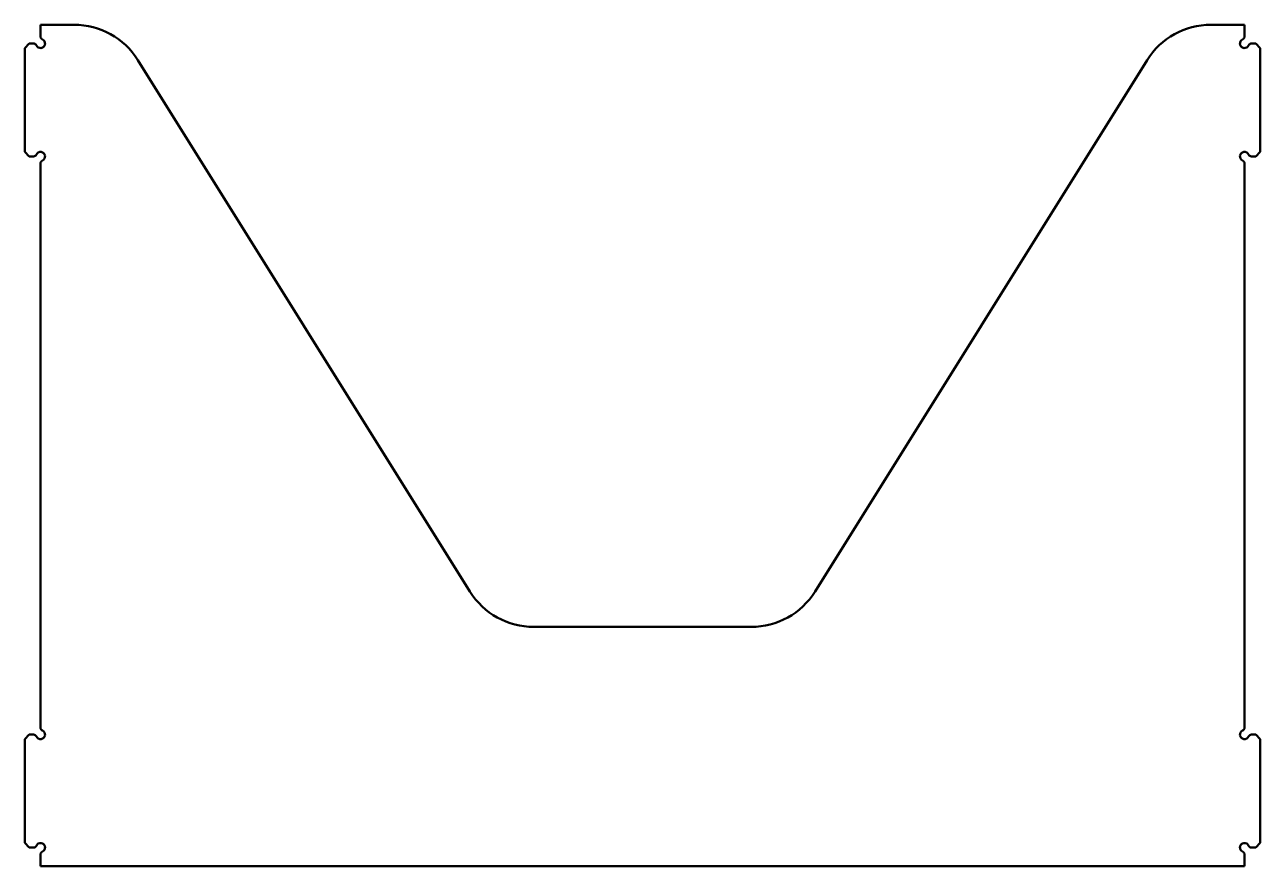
# Model space of a CAD drawing. Header units: inches. Extents: x -0.11 to 8.11, y 0 to 5.59.
import ezdxf

# ---------------------------------------------------------------- set-up
doc = ezdxf.new("R2010")
doc.units = ezdxf.units.IN
doc.header["$MEASUREMENT"] = 0
doc.layers.add('IV_EXTERIOR_PROFILES', color=7, linetype='Continuous', lineweight=50)

msp = doc.modelspace()

# ---------------------------------------------------------------- linework, layer by layer
at = {"layer": 'IV_EXTERIOR_PROFILES'}
for p, q in [((0.2228, 5.5911), (0, 5.5911)), ((0, 5.512), (0, 5.5911)), ((7.7772, 5.5911), (8, 5.5911)), ((8, 5.512), (8, 5.5911)), ((-0.1051, 5.4361), (-0.0751, 5.4661)), ((-0.1051, 4.7461), (-0.1051, 5.4361)), ((-0.0458, 5.4661), (-0.0751, 5.4661)), ((8.0458, 5.4661), (8.0751, 5.4661)), ((8.0751, 5.4661), (8.1051, 5.4361)), ((8.1051, 5.4361), (8.1051, 4.7461)), ((2.8531, 1.8254), (0.6469, 5.3561)), ((5.1469, 1.8254), (7.3531, 5.3561)), ((-0.0751, 4.7161), (-0.1051, 4.7461)), ((-0.0458, 4.7161), (-0.0751, 4.7161)), ((8.0458, 4.7161), (8.0751, 4.7161)), ((8.1051, 4.7461), (8.0751, 4.7161)), ((0, 0.9206), (0, 4.6703)), ((8, 0.9206), (8, 4.6703)), ((4.7228, 1.5903), (3.2772, 1.5903)), ((-0.1051, 0.8448), (-0.0751, 0.8748)), ((-0.1051, 0.1548), (-0.1051, 0.8448)), ((-0.0458, 0.8748), (-0.0751, 0.8748)), ((8.0458, 0.8748), (8.0751, 0.8748)), ((8.0751, 0.8748), (8.1051, 0.8448)), ((8.1051, 0.8448), (8.1051, 0.1548)), ((-0.0751, 0.1248), (-0.1051, 0.1548)), ((-0.0458, 0.1248), (-0.0751, 0.1248)), ((8.0458, 0.1248), (8.0751, 0.1248)), ((8.1051, 0.1548), (8.0751, 0.1248)), ((0, 0), (0, 0.079)), ((0, 0), (8, 0)), ((8, 0), (8, 0.079))]:
    msp.add_line(p, q, dxfattribs=at)
for centre, radius, start, end in [((0.2228, 5.0911), 0.5, 32, 90), ((7.7772, 5.0911), 0.5, 90, 148), ((0.02, 5.512), 0.02, 180, 246.42184), ((7.98, 5.512), 0.02, 293.57816, 0), ((-0.0458, 5.4461), 0.02, 23.57816, 90), ((0, 5.4661), 0.03, 203.57816, 66.42184), ((8, 5.4661), 0.03, 113.57816, 336.42184), ((8.0458, 5.4461), 0.02, 90, 156.42184), ((-0.0458, 4.7361), 0.02, 270, 336.42184), ((0, 4.7161), 0.03, 293.57816, 156.42184), ((0.02, 4.6703), 0.02, 113.57816, 180), ((8, 4.7161), 0.03, 23.57816, 246.42184), ((7.98, 4.6703), 0.02, 360, 66.42184), ((8.0458, 4.7361), 0.02, 203.57816, 270), ((3.2772, 2.0903), 0.5, 212, 270), ((4.7228, 2.0903), 0.5, 270, 328), ((0.02, 0.9206), 0.02, 180, 246.42184), ((7.98, 0.9206), 0.02, 293.57816, 0), ((-0.0458, 0.8548), 0.02, 23.57816, 90), ((0, 0.8748), 0.03, 203.57816, 66.42184), ((8, 0.8748), 0.03, 113.57816, 336.42184), ((8.0458, 0.8548), 0.02, 90, 156.42184), ((-0.0458, 0.1448), 0.02, 270, 336.42184), ((0, 0.1248), 0.03, 293.57816, 156.42184), ((0.02, 0.079), 0.02, 113.57816, 180), ((8, 0.1248), 0.03, 23.57816, 246.42184), ((7.98, 0.079), 0.02, 360, 66.42184), ((8.0458, 0.1448), 0.02, 203.57816, 270)]:
    msp.add_arc(centre, radius, start, end, dxfattribs=at)

doc.saveas('drawing.dxf')
